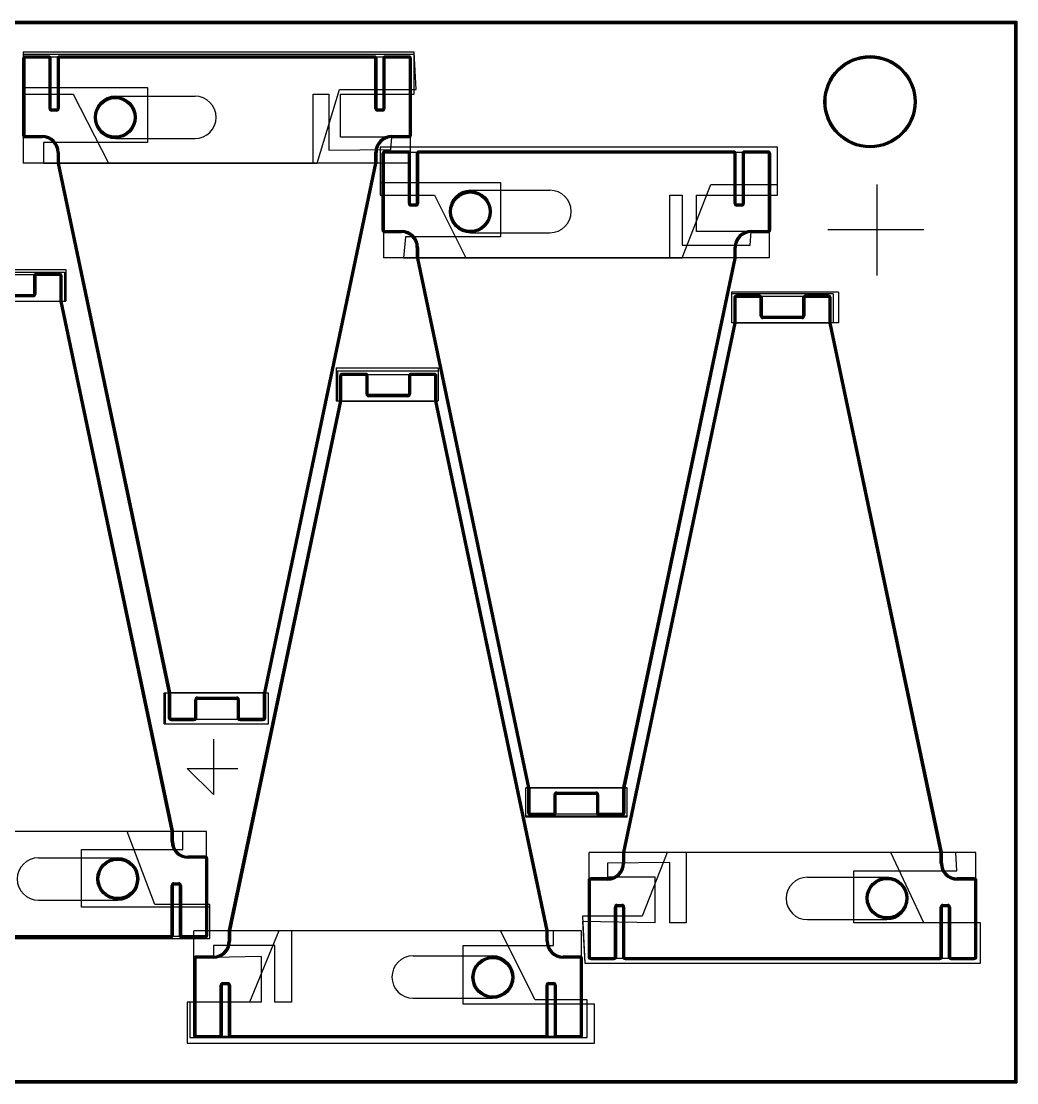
# Model space of a CAD drawing. Header units: millimetres. Extents: x 0 to 185, y 0 to 202.
# Drawn here: x 165.86 to 184.65, y 181.6 to 201.64 of the extents above; entities that cross this region are included whole.
import ezdxf

# ---------------------------------------------------------------- set-up
doc = ezdxf.new("R2010")
doc.units = ezdxf.units.MM
for name, color, linetype in [('CARBON', 5, 'Continuous'), ('COPPER_A', 6, 'Continuous'), ('COPPER_B', 211, 'Continuous'), ('HOLES', 30, 'Continuous'), ('MARKERS', 1, 'Continuous'), ('OUTLINE', 17, 'Continuous'), ('PZT', 3, 'Continuous'), ('PZT_A', 100, 'Continuous'), ('PZT_RASTER', 116, 'Continuous')]:
    doc.layers.add(name, color=color, linetype=linetype)

msp = doc.modelspace()

# ---------------------------------------------------------------- linework, layer by layer
at = {"layer": 'CARBON'}
for p, q in [((167.636, 200.23), (169.136, 200.23)), ((167.636, 199.43), (169.136, 199.43)), ((174.336, 198.453), (175.836, 198.453)), ((174.336, 197.653), (175.836, 197.653)), ((166.179, 185.852), (167.679, 185.852)), ((180.697, 185.484), (182.197, 185.484)), ((166.179, 185.052), (167.679, 185.052)), ((180.697, 184.684), (182.197, 184.684)), ((173.254, 184.001), (174.754, 184.001)), ((173.254, 183.201), (174.754, 183.201))]:
    msp.add_line(p, q, dxfattribs=at)
for centre, start, end in [((167.636, 199.83), 90, 270), ((169.136, 199.83), 270, 90), ((174.336, 198.053), 90, 270), ((175.836, 198.053), 270, 90), ((166.179, 185.452), 90, 270), ((167.679, 185.452), 270, 90), ((180.697, 185.084), 90, 270), ((182.197, 185.084), 270, 90), ((173.254, 183.601), 90, 270), ((174.754, 183.601), 270, 90)]:
    msp.add_arc(centre, 0.4, start, end, dxfattribs=at)
at = {"layer": 'COPPER_A'}
for p, q in [((173.275, 201.062), (165.889, 201.062)), ((165.889, 201.062), (165.889, 200.393)), ((173.311, 200.353), (173.275, 201.062)), ((165.889, 200.393), (168.241, 200.393)), ((168.241, 200.393), (168.241, 199.357)), ((171.439, 198.964), (171.864, 200.353)), ((171.864, 200.353), (173.311, 200.353)), ((168.241, 199.357), (166.275, 199.357)), ((166.275, 199.357), (166.275, 198.964)), ((180.135, 199.266), (172.629, 199.266)), ((172.629, 199.266), (172.629, 198.6)), ((180.135, 198.613), (180.135, 199.266)), ((166.275, 198.964), (171.439, 198.964)), ((172.629, 198.6), (174.902, 198.6)), ((174.902, 198.6), (174.902, 197.572)), ((180.135, 198.565), (180.135, 198.613)), ((178.334, 197.177), (178.875, 198.565)), ((178.875, 198.565), (180.135, 198.565)), ((173.107, 197.572), (173.075, 197.177)), ((174.902, 197.572), (173.107, 197.572)), ((173.075, 197.177), (178.334, 197.177)), ((164.75, 196.958), (166.695, 196.958)), ((166.695, 196.958), (166.695, 196.358)), ((181.283, 196.532), (179.262, 196.532)), ((179.262, 196.532), (179.262, 195.949)), ((181.283, 196.532), (181.283, 195.949)), ((164.75, 196.358), (166.695, 196.358)), ((181.283, 195.949), (179.262, 195.949)), ((171.803, 195.1), (173.727, 195.1)), ((171.803, 195.1), (171.803, 194.478)), ((173.727, 195.1), (173.727, 194.478)), ((171.803, 194.478), (173.727, 194.478)), ((168.578, 188.382), (168.578, 188.964)), ((168.578, 188.964), (170.523, 188.964)), ((170.523, 188.382), (170.523, 188.964)), ((168.578, 188.382), (170.523, 188.382)), ((175.382, 186.647), (175.382, 187.17)), ((175.382, 187.17), (177.295, 187.17)), ((177.295, 186.647), (177.295, 187.17)), ((175.382, 186.647), (177.295, 186.647)), ((168.907, 186.348), (163.476, 186.348)), ((168.907, 186.007), (168.907, 186.348)), ((166.992, 186.007), (168.907, 186.007)), ((166.992, 184.923), (166.992, 186.007)), ((178.048, 185.951), (177.58, 184.752)), ((183.5, 185.951), (178.048, 185.951)), ((183.517, 185.604), (183.5, 185.951)), ((181.571, 184.625), (181.571, 185.604)), ((181.571, 185.604), (183.517, 185.604)), ((169.418, 184.923), (166.992, 184.923)), ((169.418, 184.327), (169.418, 184.923)), ((177.58, 184.752), (176.454, 184.752)), ((176.454, 184.752), (176.498, 183.86)), ((183.962, 184.625), (181.571, 184.625)), ((183.962, 183.86), (183.962, 184.625)), ((170.718, 184.474), (170.164, 183.127)), ((175.904, 184.474), (170.718, 184.474)), ((175.904, 184.195), (175.904, 184.474)), ((162.021, 184.327), (169.418, 184.327)), ((174.201, 183.086), (174.201, 184.195)), ((174.201, 184.195), (175.904, 184.195)), ((176.498, 183.86), (183.962, 183.86)), ((170.164, 183.127), (168.991, 183.127)), ((168.991, 183.127), (168.991, 182.353)), ((176.679, 183.086), (174.201, 183.086)), ((176.679, 182.353), (176.679, 183.086)), ((168.991, 182.353), (176.679, 182.353))]:
    msp.add_line(p, q, dxfattribs=at)
at = {"layer": 'COPPER_B'}
for p, q in [((165.889, 201.014), (165.882, 200.266)), ((173.275, 201.014), (165.889, 201.014)), ((173.275, 200.266), (173.275, 201.014)), ((165.882, 200.266), (166.834, 200.266)), ((166.834, 200.266), (167.504, 198.964)), ((171.364, 198.964), (171.364, 200.266)), ((171.364, 200.266), (171.665, 200.266)), ((171.665, 200.266), (171.665, 199.209)), ((171.883, 199.457), (171.883, 200.266)), ((171.883, 200.266), (173.275, 200.266)), ((172.852, 199.457), (171.883, 199.457)), ((172.83, 199.224), (172.852, 199.457)), ((171.665, 199.209), (172.83, 199.224)), ((180.135, 199.266), (172.629, 199.266)), ((172.629, 199.266), (172.629, 198.362)), ((180.135, 198.362), (180.135, 199.266)), ((167.504, 198.964), (171.364, 198.964)), ((172.629, 198.362), (173.654, 198.362)), ((173.654, 198.362), (174.25, 197.177)), ((178.101, 197.177), (178.101, 198.362)), ((178.101, 198.362), (178.334, 198.362)), ((178.334, 198.362), (178.334, 197.415)), ((178.604, 197.674), (178.604, 198.362)), ((178.604, 198.362), (180.135, 198.362)), ((179.634, 197.674), (178.604, 197.674)), ((179.618, 197.415), (179.634, 197.674)), ((178.334, 197.415), (179.618, 197.415)), ((174.25, 197.177), (178.101, 197.177)), ((164.75, 196.91), (166.67, 196.91)), ((166.67, 196.91), (166.67, 196.358)), ((181.185, 196.501), (179.262, 196.501)), ((179.262, 196.501), (179.262, 195.949)), ((181.185, 196.501), (181.185, 195.949)), ((164.75, 196.358), (166.67, 196.358)), ((181.185, 195.949), (179.262, 195.949)), ((171.824, 195.042), (173.727, 195.042)), ((171.824, 195.042), (171.824, 194.478)), ((173.727, 195.042), (173.727, 194.478)), ((171.824, 194.478), (173.727, 194.478)), ((168.552, 188.382), (168.552, 188.964)), ((168.552, 188.964), (170.523, 188.964)), ((170.523, 188.382), (170.523, 188.964)), ((168.552, 188.382), (170.523, 188.382)), ((177.295, 187.17), (175.382, 187.17)), ((175.382, 186.616), (175.382, 187.17)), ((177.295, 186.616), (177.295, 187.17)), ((177.295, 186.616), (175.382, 186.616)), ((167.857, 186.348), (163.858, 186.348)), ((168.378, 184.972), (167.857, 186.348)), ((182.272, 185.951), (178.407, 185.951)), ((178.407, 185.951), (178.407, 184.625)), ((182.897, 184.625), (182.272, 185.951)), ((178.101, 185.763), (176.926, 185.752)), ((176.926, 185.752), (176.926, 185.493)), ((178.101, 184.625), (178.101, 185.763)), ((176.926, 185.493), (177.814, 185.493)), ((177.814, 185.493), (177.814, 184.625)), ((169.418, 184.972), (168.378, 184.972)), ((169.418, 184.327), (169.418, 184.972)), ((177.814, 184.625), (176.454, 184.65)), ((176.454, 184.65), (176.498, 183.86)), ((178.407, 184.625), (178.101, 184.625)), ((183.962, 184.625), (182.897, 184.625)), ((183.962, 183.86), (183.962, 184.625)), ((174.902, 184.474), (170.957, 184.474)), ((170.957, 184.474), (170.957, 183.127)), ((175.56, 183.168), (174.902, 184.474)), ((161.982, 184.327), (169.418, 184.327)), ((170.646, 184.195), (169.484, 184.195)), ((169.484, 184.195), (169.484, 183.967)), ((170.646, 183.127), (170.646, 184.195)), ((170.383, 183.987), (169.484, 183.967)), ((170.383, 183.987), (170.383, 183.127)), ((176.498, 183.86), (183.962, 183.86)), ((176.538, 183.168), (175.56, 183.168)), ((176.538, 182.457), (176.538, 183.168)), ((170.383, 183.127), (169.037, 183.127)), ((169.037, 183.127), (169.037, 182.457)), ((170.957, 183.127), (170.646, 183.127)), ((169.037, 182.457), (176.538, 182.457))]:
    msp.add_line(p, q, dxfattribs=at)
at = {"layer": 'HOLES'}
for radius in [0.87, 0.86, 0.85, 0.84, 0.83]:
    msp.add_circle((181.879, 200.125), radius, dxfattribs=at)
at = {"layer": 'MARKERS'}
for p, q in [((182.007, 198.565), (182.007, 196.846)), ((182.897, 197.706), (181.082, 197.706)), ((169.484, 188.089), (169.484, 187.047)), ((169.484, 187.047), (168.991, 187.54)), ((168.991, 187.54), (169.943, 187.54))]:
    msp.add_line(p, q, dxfattribs=at)
at = {"layer": 'OUTLINE'}
for p, q in [((154.609, 201.645), (184.649, 201.645)), ((154.619, 201.635), (184.639, 201.635)), ((154.629, 201.625), (184.629, 201.625)), ((154.639, 201.615), (184.619, 201.615)), ((154.649, 201.605), (184.609, 201.605)), ((184.609, 201.605), (184.609, 181.645)), ((184.619, 201.615), (184.619, 181.635)), ((184.629, 201.625), (184.629, 181.625)), ((184.639, 201.635), (184.639, 181.615)), ((184.649, 201.645), (184.649, 181.605)), ((154.609, 181.605), (184.649, 181.605)), ((154.619, 181.615), (184.639, 181.615)), ((154.629, 181.625), (184.629, 181.625)), ((154.639, 181.635), (184.619, 181.635)), ((154.649, 181.645), (184.609, 181.645))]:
    msp.add_line(p, q, dxfattribs=at)
at = {"layer": 'PZT'}
for p, q in [((165.882, 200.937), (165.882, 199.497)), ((165.892, 200.937), (165.892, 199.497)), ((165.912, 200.937), (165.912, 199.497)), ((165.922, 200.937), (165.922, 199.497)), ((166.372, 200.987), (165.932, 200.987)), ((166.372, 200.977), (165.932, 200.977)), ((166.372, 200.957), (165.932, 200.957)), ((166.372, 200.947), (165.932, 200.947)), ((166.382, 199.997), (166.382, 200.937)), ((166.392, 199.997), (166.392, 200.937)), ((166.412, 199.997), (166.412, 200.937)), ((166.422, 199.997), (166.422, 200.937)), ((166.532, 200.937), (166.532, 199.997)), ((166.542, 200.937), (166.542, 199.997)), ((166.562, 200.937), (166.562, 199.997)), ((166.572, 200.937), (166.572, 199.997)), ((172.522, 200.987), (166.582, 200.987)), ((172.522, 200.977), (166.582, 200.977)), ((172.522, 200.957), (166.582, 200.957)), ((172.522, 200.947), (166.582, 200.947)), ((172.532, 199.997), (172.532, 200.937)), ((172.542, 199.997), (172.542, 200.937)), ((172.562, 199.997), (172.562, 200.937)), ((172.572, 199.997), (172.572, 200.937)), ((172.682, 200.937), (172.682, 199.997)), ((172.692, 200.937), (172.692, 199.997)), ((172.712, 200.937), (172.712, 199.997)), ((172.722, 200.937), (172.722, 199.997)), ((173.172, 200.987), (172.732, 200.987)), ((173.172, 200.977), (172.732, 200.977)), ((173.172, 200.957), (172.732, 200.957)), ((173.172, 200.947), (172.732, 200.947)), ((173.182, 199.497), (173.182, 200.937)), ((173.192, 199.497), (173.192, 200.937)), ((173.212, 199.497), (173.212, 200.937)), ((173.222, 199.497), (173.222, 200.937)), ((166.522, 199.987), (166.432, 199.987)), ((166.522, 199.977), (166.432, 199.977)), ((166.522, 199.957), (166.432, 199.957)), ((166.522, 199.947), (166.432, 199.947)), ((172.672, 199.987), (172.582, 199.987)), ((172.672, 199.977), (172.582, 199.977)), ((172.672, 199.957), (172.582, 199.957)), ((172.672, 199.947), (172.582, 199.947)), ((165.932, 199.487), (166.252, 199.487)), ((165.932, 199.477), (166.252, 199.477)), ((165.932, 199.457), (166.252, 199.457)), ((165.932, 199.447), (166.252, 199.447)), ((172.852, 199.487), (173.172, 199.487)), ((172.852, 199.477), (173.172, 199.477)), ((172.852, 199.457), (173.172, 199.457)), ((172.852, 199.447), (173.172, 199.447)), ((166.532, 199.167), (166.532, 198.97)), ((166.542, 199.167), (166.542, 198.97)), ((166.562, 199.167), (166.562, 198.97)), ((166.572, 199.167), (166.572, 198.97)), ((172.532, 198.97), (172.532, 199.167)), ((172.542, 198.97), (172.542, 199.167)), ((172.562, 198.97), (172.562, 199.167)), ((172.572, 198.97), (172.572, 199.167)), ((172.664, 199.144), (172.664, 197.704)), ((172.674, 199.144), (172.674, 197.704)), ((172.694, 199.144), (172.694, 197.704)), ((172.704, 199.144), (172.704, 197.704)), ((173.154, 199.194), (172.714, 199.194)), ((173.154, 199.184), (172.714, 199.184)), ((173.154, 199.164), (172.714, 199.164)), ((173.154, 199.154), (172.714, 199.154)), ((173.164, 198.204), (173.164, 199.144)), ((173.174, 198.204), (173.174, 199.144)), ((173.194, 198.204), (173.194, 199.144)), ((173.204, 198.204), (173.204, 199.144)), ((173.314, 199.144), (173.314, 198.204)), ((173.324, 199.144), (173.324, 198.204)), ((173.344, 199.144), (173.344, 198.204)), ((173.354, 199.144), (173.354, 198.204)), ((179.304, 199.194), (173.364, 199.194)), ((179.304, 199.184), (173.364, 199.184)), ((179.304, 199.164), (173.364, 199.164)), ((179.304, 199.154), (173.364, 199.154)), ((179.314, 198.204), (179.314, 199.144)), ((179.324, 198.204), (179.324, 199.144)), ((179.344, 198.204), (179.344, 199.144)), ((179.354, 198.204), (179.354, 199.144)), ((179.464, 199.144), (179.464, 198.204)), ((179.474, 199.144), (179.474, 198.204)), ((179.494, 199.144), (179.494, 198.204)), ((179.504, 199.144), (179.504, 198.204)), ((179.954, 199.194), (179.514, 199.194)), ((179.954, 199.184), (179.514, 199.184)), ((179.954, 199.164), (179.514, 199.164)), ((179.954, 199.154), (179.514, 199.154)), ((179.964, 197.704), (179.964, 199.144)), ((179.974, 197.704), (179.974, 199.144)), ((179.994, 197.704), (179.994, 199.144)), ((180.004, 197.704), (180.004, 199.144)), ((166.533, 198.96), (168.632, 188.966)), ((166.543, 198.962), (168.642, 188.968)), ((166.562, 198.966), (168.661, 188.972)), ((166.572, 198.968), (168.671, 188.974)), ((170.433, 188.974), (172.532, 198.968)), ((170.443, 188.972), (172.542, 198.966)), ((170.462, 188.968), (172.561, 198.962)), ((170.472, 188.966), (172.571, 198.96)), ((173.304, 198.194), (173.214, 198.194)), ((173.304, 198.184), (173.214, 198.184)), ((173.304, 198.164), (173.214, 198.164)), ((173.304, 198.154), (173.214, 198.154)), ((179.454, 198.194), (179.364, 198.194)), ((179.454, 198.184), (179.364, 198.184)), ((179.454, 198.164), (179.364, 198.164)), ((179.454, 198.154), (179.364, 198.154)), ((172.714, 197.694), (173.034, 197.694)), ((172.714, 197.684), (173.034, 197.684)), ((172.714, 197.664), (173.034, 197.664)), ((172.714, 197.654), (173.034, 197.654)), ((179.634, 197.694), (179.954, 197.694)), ((179.634, 197.684), (179.954, 197.684)), ((179.634, 197.664), (179.954, 197.664)), ((179.634, 197.654), (179.954, 197.654)), ((173.314, 197.374), (173.314, 197.177)), ((173.324, 197.374), (173.324, 197.177)), ((173.344, 197.374), (173.344, 197.177)), ((173.354, 197.374), (173.354, 197.177)), ((179.314, 197.177), (179.314, 197.374)), ((179.324, 197.177), (179.324, 197.374)), ((179.344, 197.177), (179.344, 197.374)), ((179.354, 197.177), (179.354, 197.374)), ((173.315, 197.166), (175.414, 187.173)), ((173.325, 197.168), (175.424, 187.175)), ((173.345, 197.173), (175.443, 187.179)), ((173.354, 197.175), (175.453, 187.181)), ((177.215, 187.181), (179.314, 197.175)), ((177.225, 187.179), (179.324, 197.173)), ((177.245, 187.175), (179.343, 197.168)), ((177.254, 187.173), (179.353, 197.166)), ((166.088, 196.832), (166.088, 196.492)), ((166.098, 196.832), (166.098, 196.492)), ((166.118, 196.832), (166.118, 196.492)), ((166.128, 196.832), (166.128, 196.492)), ((166.578, 196.882), (166.138, 196.882)), ((166.578, 196.872), (166.138, 196.872)), ((166.578, 196.852), (166.138, 196.852)), ((166.578, 196.842), (166.138, 196.842)), ((166.588, 196.365), (166.588, 196.832)), ((166.598, 196.365), (166.598, 196.832)), ((166.618, 196.365), (166.618, 196.832)), ((166.628, 196.365), (166.628, 196.832)), ((166.078, 196.482), (165.338, 196.482)), ((166.078, 196.472), (165.338, 196.472)), ((166.078, 196.452), (165.338, 196.452)), ((166.078, 196.442), (165.338, 196.442)), ((179.306, 196.422), (179.306, 195.955)), ((179.316, 196.422), (179.316, 195.955)), ((179.336, 196.422), (179.336, 195.955)), ((179.346, 196.422), (179.346, 195.955)), ((179.796, 196.472), (179.356, 196.472)), ((179.796, 196.462), (179.356, 196.462)), ((179.796, 196.442), (179.356, 196.442)), ((179.796, 196.432), (179.356, 196.432)), ((179.806, 196.082), (179.806, 196.422)), ((179.816, 196.082), (179.816, 196.422)), ((179.836, 196.082), (179.836, 196.422)), ((179.846, 196.082), (179.846, 196.422)), ((180.606, 196.422), (180.606, 196.082)), ((180.616, 196.422), (180.616, 196.082)), ((180.636, 196.422), (180.636, 196.082)), ((180.646, 196.422), (180.646, 196.082)), ((181.096, 196.472), (180.656, 196.472)), ((181.096, 196.462), (180.656, 196.462)), ((181.096, 196.442), (180.656, 196.442)), ((181.096, 196.432), (180.656, 196.432)), ((181.106, 195.955), (181.106, 196.422)), ((181.116, 195.955), (181.116, 196.422)), ((181.136, 195.955), (181.136, 196.422)), ((181.146, 195.955), (181.146, 196.422)), ((168.688, 186.361), (166.589, 196.355)), ((168.697, 186.363), (166.599, 196.357)), ((168.717, 186.367), (166.618, 196.361)), ((168.727, 186.369), (166.628, 196.363)), ((180.596, 196.072), (179.856, 196.072)), ((180.596, 196.062), (179.856, 196.062)), ((180.596, 196.042), (179.856, 196.042)), ((180.596, 196.032), (179.856, 196.032)), ((179.306, 195.953), (177.207, 185.959)), ((179.315, 195.951), (177.217, 185.957)), ((179.335, 195.947), (177.236, 185.953)), ((179.345, 195.945), (177.246, 185.951)), ((183.206, 185.951), (181.107, 195.945)), ((183.215, 185.953), (181.117, 195.947)), ((183.235, 185.957), (181.136, 195.951)), ((183.245, 185.959), (181.146, 195.953)), ((172.354, 194.997), (171.914, 194.997)), ((173.654, 194.997), (173.214, 194.997)), ((171.864, 194.947), (171.864, 194.48)), ((171.874, 194.947), (171.874, 194.48)), ((171.894, 194.947), (171.894, 194.48)), ((171.904, 194.947), (171.904, 194.48)), ((172.354, 194.987), (171.914, 194.987)), ((172.354, 194.967), (171.914, 194.967)), ((172.354, 194.957), (171.914, 194.957)), ((172.364, 194.607), (172.364, 194.947)), ((172.374, 194.607), (172.374, 194.947)), ((172.394, 194.607), (172.394, 194.947)), ((172.404, 194.607), (172.404, 194.947)), ((173.164, 194.947), (173.164, 194.607)), ((173.174, 194.947), (173.174, 194.607)), ((173.194, 194.947), (173.194, 194.607)), ((173.204, 194.947), (173.204, 194.607)), ((173.654, 194.987), (173.214, 194.987)), ((173.654, 194.967), (173.214, 194.967)), ((173.654, 194.957), (173.214, 194.957)), ((173.664, 194.48), (173.664, 194.947)), ((173.674, 194.48), (173.674, 194.947)), ((173.694, 194.48), (173.694, 194.947)), ((173.704, 194.48), (173.704, 194.947)), ((173.154, 194.597), (172.414, 194.597)), ((171.863, 194.478), (169.765, 184.484)), ((171.873, 194.476), (169.774, 184.482)), ((171.893, 194.472), (169.794, 184.478)), ((171.903, 194.47), (169.804, 184.476)), ((173.154, 194.587), (172.414, 194.587)), ((173.154, 194.567), (172.414, 194.567)), ((173.154, 194.557), (172.414, 194.557)), ((175.763, 184.476), (173.665, 194.47)), ((175.773, 184.478), (173.674, 194.472)), ((175.793, 184.482), (173.694, 194.476)), ((175.803, 184.484), (173.704, 194.478)), ((168.632, 188.964), (168.632, 188.497)), ((168.642, 188.964), (168.642, 188.497)), ((168.662, 188.964), (168.662, 188.497)), ((168.672, 188.964), (168.672, 188.497)), ((169.132, 188.497), (169.132, 188.837)), ((169.142, 188.497), (169.142, 188.837)), ((169.162, 188.497), (169.162, 188.837)), ((169.172, 188.497), (169.172, 188.837)), ((169.182, 188.887), (169.922, 188.887)), ((169.182, 188.877), (169.922, 188.877)), ((169.182, 188.857), (169.922, 188.857)), ((169.182, 188.847), (169.922, 188.847)), ((169.932, 188.837), (169.932, 188.497)), ((169.942, 188.837), (169.942, 188.497)), ((169.962, 188.837), (169.962, 188.497)), ((169.972, 188.837), (169.972, 188.497)), ((170.432, 188.497), (170.432, 188.964)), ((170.442, 188.497), (170.442, 188.964)), ((170.462, 188.497), (170.462, 188.964)), ((170.472, 188.497), (170.472, 188.964)), ((168.682, 188.487), (169.122, 188.487)), ((168.682, 188.477), (169.122, 188.477)), ((168.682, 188.457), (169.122, 188.457)), ((168.682, 188.447), (169.122, 188.447)), ((169.982, 188.487), (170.422, 188.487)), ((169.982, 188.477), (170.422, 188.477)), ((169.982, 188.457), (170.422, 188.457)), ((169.982, 188.447), (170.422, 188.447)), ((175.414, 187.17), (175.414, 186.704)), ((175.424, 187.17), (175.424, 186.704)), ((175.444, 187.17), (175.444, 186.704)), ((175.454, 187.17), (175.454, 186.704)), ((175.914, 186.704), (175.914, 187.044)), ((175.924, 186.704), (175.924, 187.044)), ((175.944, 186.704), (175.944, 187.044)), ((175.954, 186.704), (175.954, 187.044)), ((175.964, 187.094), (176.704, 187.094)), ((175.964, 187.084), (176.704, 187.084)), ((175.964, 187.064), (176.704, 187.064)), ((175.964, 187.054), (176.704, 187.054)), ((176.714, 187.044), (176.714, 186.704)), ((176.724, 187.044), (176.724, 186.704)), ((176.744, 187.044), (176.744, 186.704)), ((176.754, 187.044), (176.754, 186.704)), ((177.214, 186.704), (177.214, 187.17)), ((177.224, 186.704), (177.224, 187.17)), ((177.244, 186.704), (177.244, 187.17)), ((177.254, 186.704), (177.254, 187.17)), ((175.464, 186.694), (175.904, 186.694)), ((175.464, 186.684), (175.904, 186.684)), ((175.464, 186.664), (175.904, 186.664)), ((175.464, 186.654), (175.904, 186.654)), ((176.764, 186.694), (177.204, 186.694)), ((176.764, 186.684), (177.204, 186.684)), ((176.764, 186.664), (177.204, 186.664)), ((176.764, 186.654), (177.204, 186.654)), ((168.688, 186.162), (168.688, 186.359)), ((168.698, 186.162), (168.698, 186.359)), ((168.718, 186.162), (168.718, 186.359)), ((168.728, 186.162), (168.728, 186.359)), ((169.328, 185.882), (169.008, 185.882)), ((169.328, 185.872), (169.008, 185.872)), ((169.328, 185.852), (169.008, 185.852)), ((169.328, 185.842), (169.008, 185.842)), ((169.338, 184.392), (169.338, 185.832)), ((169.348, 184.392), (169.348, 185.832)), ((169.368, 184.392), (169.368, 185.832)), ((169.378, 184.392), (169.378, 185.832)), ((177.206, 185.949), (177.206, 185.752)), ((177.216, 185.949), (177.216, 185.752)), ((177.236, 185.949), (177.236, 185.752)), ((177.246, 185.949), (177.246, 185.752)), ((183.206, 185.752), (183.206, 185.949)), ((183.216, 185.752), (183.216, 185.949)), ((183.236, 185.752), (183.236, 185.949)), ((183.246, 185.752), (183.246, 185.949)), ((168.738, 185.382), (168.828, 185.382)), ((168.738, 185.372), (168.828, 185.372)), ((176.556, 185.422), (176.556, 183.982)), ((176.566, 185.422), (176.566, 183.982)), ((176.586, 185.422), (176.586, 183.982)), ((176.596, 185.422), (176.596, 183.982)), ((176.926, 185.472), (176.606, 185.472)), ((176.926, 185.462), (176.606, 185.462)), ((176.926, 185.442), (176.606, 185.442)), ((176.926, 185.432), (176.606, 185.432)), ((183.846, 185.472), (183.526, 185.472)), ((183.846, 185.462), (183.526, 185.462)), ((183.846, 185.442), (183.526, 185.442)), ((183.846, 185.432), (183.526, 185.432)), ((183.856, 183.982), (183.856, 185.422)), ((183.866, 183.982), (183.866, 185.422)), ((183.886, 183.982), (183.886, 185.422)), ((183.896, 183.982), (183.896, 185.422)), ((168.688, 184.392), (168.688, 185.332)), ((168.698, 184.392), (168.698, 185.332)), ((168.718, 184.392), (168.718, 185.332)), ((168.728, 184.392), (168.728, 185.332)), ((168.738, 185.352), (168.828, 185.352)), ((168.738, 185.342), (168.828, 185.342)), ((168.838, 185.332), (168.838, 184.392)), ((168.848, 185.332), (168.848, 184.392)), ((168.868, 185.332), (168.868, 184.392)), ((168.878, 185.332), (168.878, 184.392)), ((177.106, 184.972), (177.196, 184.972)), ((183.256, 184.972), (183.346, 184.972)), ((177.056, 183.982), (177.056, 184.922)), ((177.066, 183.982), (177.066, 184.922)), ((177.086, 183.982), (177.086, 184.922)), ((177.096, 183.982), (177.096, 184.922)), ((177.106, 184.962), (177.196, 184.962)), ((177.106, 184.942), (177.196, 184.942)), ((177.106, 184.932), (177.196, 184.932)), ((177.206, 184.922), (177.206, 183.982)), ((177.216, 184.922), (177.216, 183.982)), ((177.236, 184.922), (177.236, 183.982)), ((177.246, 184.922), (177.246, 183.982)), ((183.206, 183.982), (183.206, 184.922)), ((183.216, 183.982), (183.216, 184.922)), ((183.236, 183.982), (183.236, 184.922)), ((183.246, 183.982), (183.246, 184.922)), ((183.256, 184.962), (183.346, 184.962)), ((183.256, 184.942), (183.346, 184.942)), ((183.256, 184.932), (183.346, 184.932)), ((183.356, 184.922), (183.356, 183.982)), ((183.366, 184.922), (183.366, 183.982)), ((183.386, 184.922), (183.386, 183.982)), ((183.396, 184.922), (183.396, 183.982)), ((162.738, 184.382), (168.678, 184.382)), ((162.738, 184.372), (168.678, 184.372)), ((168.888, 184.382), (169.328, 184.382)), ((168.888, 184.372), (169.328, 184.372)), ((169.764, 184.474), (169.764, 184.277)), ((169.774, 184.474), (169.774, 184.277)), ((169.794, 184.474), (169.794, 184.277)), ((169.804, 184.474), (169.804, 184.277)), ((175.764, 184.277), (175.764, 184.474)), ((175.774, 184.277), (175.774, 184.474)), ((175.794, 184.277), (175.794, 184.474)), ((175.804, 184.277), (175.804, 184.474)), ((162.738, 184.352), (168.678, 184.352)), ((162.738, 184.342), (168.678, 184.342)), ((168.888, 184.352), (169.328, 184.352)), ((168.888, 184.342), (169.328, 184.342)), ((169.484, 183.997), (169.164, 183.997)), ((169.484, 183.987), (169.164, 183.987)), ((176.404, 183.997), (176.084, 183.997)), ((176.404, 183.987), (176.084, 183.987)), ((176.606, 183.972), (177.046, 183.972)), ((177.256, 183.972), (183.196, 183.972)), ((183.406, 183.972), (183.846, 183.972)), ((169.114, 183.947), (169.114, 182.507)), ((169.124, 183.947), (169.124, 182.507)), ((169.144, 183.947), (169.144, 182.507)), ((169.154, 183.947), (169.154, 182.507)), ((169.484, 183.967), (169.164, 183.967)), ((169.484, 183.957), (169.164, 183.957)), ((176.404, 183.967), (176.084, 183.967)), ((176.404, 183.957), (176.084, 183.957)), ((176.414, 182.507), (176.414, 183.947)), ((176.424, 182.507), (176.424, 183.947)), ((176.444, 182.507), (176.444, 183.947)), ((176.454, 182.507), (176.454, 183.947)), ((176.606, 183.962), (177.046, 183.962)), ((176.606, 183.942), (177.046, 183.942)), ((176.606, 183.932), (177.046, 183.932)), ((177.256, 183.962), (183.196, 183.962)), ((177.256, 183.942), (183.196, 183.942)), ((177.256, 183.932), (183.196, 183.932)), ((183.406, 183.962), (183.846, 183.962)), ((183.406, 183.942), (183.846, 183.942)), ((183.406, 183.932), (183.846, 183.932)), ((169.614, 182.507), (169.614, 183.447)), ((169.624, 182.507), (169.624, 183.447)), ((169.644, 182.507), (169.644, 183.447)), ((169.654, 182.507), (169.654, 183.447)), ((169.664, 183.497), (169.754, 183.497)), ((169.664, 183.487), (169.754, 183.487)), ((169.664, 183.467), (169.754, 183.467)), ((169.664, 183.457), (169.754, 183.457)), ((169.764, 183.447), (169.764, 182.507)), ((169.774, 183.447), (169.774, 182.507)), ((169.794, 183.447), (169.794, 182.507)), ((169.804, 183.447), (169.804, 182.507)), ((175.764, 182.507), (175.764, 183.447)), ((175.774, 182.507), (175.774, 183.447)), ((175.794, 182.507), (175.794, 183.447)), ((175.804, 182.507), (175.804, 183.447)), ((175.814, 183.497), (175.904, 183.497)), ((175.814, 183.487), (175.904, 183.487)), ((175.814, 183.467), (175.904, 183.467)), ((175.814, 183.457), (175.904, 183.457)), ((175.914, 183.447), (175.914, 182.507)), ((175.924, 183.447), (175.924, 182.507)), ((175.944, 183.447), (175.944, 182.507)), ((175.954, 183.447), (175.954, 182.507)), ((169.164, 182.497), (169.604, 182.497)), ((169.164, 182.487), (169.604, 182.487)), ((169.164, 182.467), (169.604, 182.467)), ((169.164, 182.457), (169.604, 182.457)), ((169.814, 182.497), (175.754, 182.497)), ((169.814, 182.487), (175.754, 182.487)), ((169.814, 182.467), (175.754, 182.467)), ((169.814, 182.457), (175.754, 182.457)), ((175.964, 182.497), (176.404, 182.497)), ((175.964, 182.487), (176.404, 182.487)), ((175.964, 182.467), (176.404, 182.467)), ((175.964, 182.457), (176.404, 182.457))]:
    msp.add_line(p, q, dxfattribs=at)
at = {"layer": 'PZT', "linetype": 'Continuous', "lineweight": 25}
for p, q in [((165.902, 199.497), (165.902, 200.937)), ((165.932, 200.967), (166.372, 200.967)), ((166.402, 200.937), (166.402, 199.997)), ((166.552, 199.997), (166.552, 200.937)), ((166.582, 200.967), (172.522, 200.967)), ((172.552, 200.937), (172.552, 199.997)), ((172.702, 199.997), (172.702, 200.937)), ((172.732, 200.967), (173.172, 200.967)), ((173.202, 200.937), (173.202, 199.497)), ((166.432, 199.967), (166.522, 199.967)), ((172.582, 199.967), (172.672, 199.967)), ((166.252, 199.467), (165.932, 199.467)), ((173.172, 199.467), (172.852, 199.467)), ((166.552, 198.97), (166.552, 199.167)), ((172.552, 199.167), (172.552, 198.97)), ((172.684, 197.704), (172.684, 199.144)), ((172.714, 199.174), (173.154, 199.174)), ((173.184, 199.144), (173.184, 198.204)), ((173.334, 198.204), (173.334, 199.144)), ((173.364, 199.174), (179.304, 199.174)), ((179.334, 199.144), (179.334, 198.204)), ((179.484, 198.204), (179.484, 199.144)), ((179.514, 199.174), (179.954, 199.174)), ((179.984, 199.144), (179.984, 197.704)), ((168.651, 188.97), (166.553, 198.964)), ((172.551, 198.964), (170.453, 188.97)), ((173.214, 198.174), (173.304, 198.174)), ((179.364, 198.174), (179.454, 198.174)), ((173.034, 197.674), (172.714, 197.674)), ((179.954, 197.674), (179.634, 197.674)), ((173.334, 197.177), (173.334, 197.374)), ((179.334, 197.374), (179.334, 197.177)), ((175.434, 187.177), (173.335, 197.171)), ((179.334, 197.171), (177.235, 187.177)), ((166.108, 196.832), (166.108, 196.492)), ((166.578, 196.862), (166.138, 196.862)), ((166.608, 196.365), (166.608, 196.832)), ((166.078, 196.462), (165.338, 196.462)), ((179.326, 196.422), (179.326, 195.955)), ((179.796, 196.452), (179.356, 196.452)), ((179.826, 196.082), (179.826, 196.422)), ((180.626, 196.422), (180.626, 196.082)), ((181.096, 196.452), (180.656, 196.452)), ((181.126, 195.955), (181.126, 196.422)), ((168.707, 186.365), (166.608, 196.359)), ((180.596, 196.052), (179.856, 196.052)), ((179.325, 195.949), (177.226, 185.955)), ((183.225, 185.955), (181.126, 195.949)), ((171.884, 194.947), (171.884, 194.48)), ((172.354, 194.977), (171.914, 194.977)), ((172.384, 194.607), (172.384, 194.947)), ((173.184, 194.947), (173.184, 194.607)), ((173.654, 194.977), (173.214, 194.977)), ((173.684, 194.48), (173.684, 194.947)), ((171.883, 194.474), (169.784, 184.48)), ((173.154, 194.577), (172.414, 194.577)), ((175.783, 184.48), (173.684, 194.474)), ((168.652, 188.497), (168.652, 188.964)), ((169.152, 188.837), (169.152, 188.497)), ((169.922, 188.867), (169.182, 188.867)), ((169.952, 188.497), (169.952, 188.837)), ((170.452, 188.964), (170.452, 188.497)), ((169.122, 188.467), (168.682, 188.467)), ((170.422, 188.467), (169.982, 188.467)), ((175.434, 186.704), (175.434, 187.17)), ((175.934, 187.044), (175.934, 186.704)), ((176.704, 187.074), (175.964, 187.074)), ((176.734, 186.704), (176.734, 187.044)), ((177.234, 187.17), (177.234, 186.704)), ((175.904, 186.674), (175.464, 186.674)), ((177.204, 186.674), (176.764, 186.674)), ((168.708, 186.162), (168.708, 186.359)), ((169.328, 185.862), (169.008, 185.862)), ((169.358, 184.392), (169.358, 185.832)), ((177.226, 185.949), (177.226, 185.752)), ((183.226, 185.752), (183.226, 185.949)), ((176.576, 185.422), (176.576, 183.982)), ((176.926, 185.452), (176.606, 185.452)), ((183.846, 185.452), (183.526, 185.452)), ((183.876, 183.982), (183.876, 185.422)), ((168.708, 184.392), (168.708, 185.332)), ((168.738, 185.362), (168.828, 185.362)), ((168.858, 185.332), (168.858, 184.392)), ((177.076, 183.982), (177.076, 184.922)), ((177.106, 184.952), (177.196, 184.952)), ((177.226, 184.922), (177.226, 183.982)), ((183.226, 183.982), (183.226, 184.922)), ((183.256, 184.952), (183.346, 184.952)), ((183.376, 184.922), (183.376, 183.982)), ((169.784, 184.474), (169.784, 184.277)), ((175.784, 184.277), (175.784, 184.474)), ((162.738, 184.362), (168.678, 184.362)), ((168.888, 184.362), (169.328, 184.362)), ((169.484, 183.977), (169.164, 183.977)), ((176.404, 183.977), (176.084, 183.977)), ((169.134, 183.947), (169.134, 182.507)), ((176.434, 182.507), (176.434, 183.947)), ((176.606, 183.952), (177.046, 183.952)), ((177.256, 183.952), (183.196, 183.952)), ((183.406, 183.952), (183.846, 183.952)), ((169.634, 182.507), (169.634, 183.447)), ((169.664, 183.477), (169.754, 183.477)), ((169.784, 183.447), (169.784, 182.507)), ((175.784, 182.507), (175.784, 183.447)), ((175.814, 183.477), (175.904, 183.477)), ((175.934, 183.447), (175.934, 182.507)), ((169.164, 182.477), (169.604, 182.477)), ((169.814, 182.477), (175.754, 182.477)), ((175.964, 182.477), (176.404, 182.477))]:
    msp.add_line(p, q, dxfattribs=at)
at = {"layer": 'PZT'}
for centre, radius, start, end in [((165.932, 200.937), 0.05, 90, 180), ((165.932, 200.937), 0.04, 90, 180), ((165.932, 200.937), 0.02, 90, 180), ((165.932, 200.937), 0.01, 90, 180), ((166.372, 200.937), 0.05, 0, 90), ((166.372, 200.937), 0.04, 0, 90), ((166.372, 200.937), 0.02, 0, 90), ((166.372, 200.937), 0.01, 0, 90), ((166.582, 200.937), 0.05, 90, 180), ((166.582, 200.937), 0.04, 90, 180), ((166.582, 200.937), 0.02, 90, 180), ((166.582, 200.937), 0.01, 90, 180), ((172.522, 200.937), 0.05, 0, 90), ((172.522, 200.937), 0.04, 0, 90), ((172.522, 200.937), 0.02, 0, 90), ((172.522, 200.937), 0.01, 0, 90), ((172.732, 200.937), 0.05, 90, 180), ((172.732, 200.937), 0.04, 90, 180), ((172.732, 200.937), 0.02, 90, 180), ((172.732, 200.937), 0.01, 90, 180), ((173.172, 200.937), 0.05, 0, 90), ((173.172, 200.937), 0.04, 0, 90), ((173.172, 200.937), 0.02, 0, 90), ((173.172, 200.937), 0.01, 0, 90), ((166.432, 199.997), 0.05, 180, 270), ((166.432, 199.997), 0.04, 180, 270), ((166.432, 199.997), 0.02, 180, 270), ((166.432, 199.997), 0.01, 180, 270), ((166.522, 199.997), 0.02, 270, 0), ((166.522, 199.997), 0.04, 270, 0), ((166.522, 199.997), 0.01, 270, 0), ((166.522, 199.997), 0.05, 270, 0), ((172.582, 199.997), 0.05, 180, 270), ((172.582, 199.997), 0.04, 180, 270), ((172.582, 199.997), 0.02, 180, 270), ((172.582, 199.997), 0.01, 180, 270), ((172.672, 199.997), 0.02, 270, 0), ((172.672, 199.997), 0.04, 270, 0), ((172.672, 199.997), 0.01, 270, 0), ((172.672, 199.997), 0.05, 270, 0), ((165.932, 199.497), 0.05, 180, 270), ((165.932, 199.497), 0.04, 180, 270), ((165.932, 199.497), 0.02, 180, 270), ((165.932, 199.497), 0.01, 180, 270), ((166.252, 199.167), 0.32, 0, 90), ((166.252, 199.167), 0.31, 0, 90), ((166.252, 199.167), 0.29, 0, 90), ((166.252, 199.167), 0.28, 0, 90), ((172.852, 199.167), 0.32, 90, 180), ((172.852, 199.167), 0.31, 90, 180), ((172.852, 199.167), 0.29, 90, 180), ((172.852, 199.167), 0.28, 90, 180), ((173.172, 199.497), 0.04, 270, 0), ((173.172, 199.497), 0.02, 270, 0), ((173.172, 199.497), 0.05, 270, 0), ((173.172, 199.497), 0.01, 270, 0), ((172.714, 199.144), 0.05, 90, 180), ((172.714, 199.144), 0.04, 90, 180), ((172.714, 199.144), 0.02, 90, 180), ((172.714, 199.144), 0.01, 90, 180), ((173.154, 199.144), 0.05, 0, 90), ((173.154, 199.144), 0.04, 0, 90), ((173.154, 199.144), 0.02, 0, 90), ((173.154, 199.144), 0.01, 0, 90), ((173.364, 199.144), 0.05, 90, 180), ((173.364, 199.144), 0.04, 90, 180), ((173.364, 199.144), 0.02, 90, 180), ((173.364, 199.144), 0.01, 90, 180), ((179.304, 199.144), 0.05, 0, 90), ((179.304, 199.144), 0.04, 0, 90), ((179.304, 199.144), 0.02, 0, 90), ((179.304, 199.144), 0.01, 0, 90), ((179.514, 199.144), 0.05, 90, 180), ((179.514, 199.144), 0.04, 90, 180), ((179.514, 199.144), 0.02, 90, 180), ((179.514, 199.144), 0.01, 90, 180), ((179.954, 199.144), 0.05, 0, 90), ((179.954, 199.144), 0.04, 0, 90), ((179.954, 199.144), 0.02, 0, 90), ((179.954, 199.144), 0.01, 0, 90), ((166.582, 198.97), 0.05, 180, 191.8598), ((166.582, 198.97), 0.04, 180, 191.8598), ((166.582, 198.97), 0.02, 180, 191.8598), ((166.582, 198.97), 0.01, 180, 191.8598), ((172.522, 198.97), 0.01, 348.1402, 0), ((172.522, 198.97), 0.02, 348.1402, 0), ((172.522, 198.97), 0.04, 348.1402, 0), ((172.522, 198.97), 0.05, 348.1402, 0), ((173.214, 198.204), 0.05, 180, 270), ((173.214, 198.204), 0.04, 180, 270), ((173.214, 198.204), 0.02, 180, 270), ((173.214, 198.204), 0.01, 180, 270), ((173.304, 198.204), 0.02, 270, 0), ((173.304, 198.204), 0.04, 270, 0), ((173.304, 198.204), 0.01, 270, 0), ((173.304, 198.204), 0.05, 270, 0), ((179.364, 198.204), 0.05, 180, 270), ((179.364, 198.204), 0.04, 180, 270), ((179.364, 198.204), 0.02, 180, 270), ((179.364, 198.204), 0.01, 180, 270), ((179.454, 198.204), 0.02, 270, 0), ((179.454, 198.204), 0.04, 270, 0), ((179.454, 198.204), 0.01, 270, 0), ((179.454, 198.204), 0.05, 270, 0), ((172.714, 197.704), 0.05, 180, 270), ((172.714, 197.704), 0.04, 180, 270), ((172.714, 197.704), 0.02, 180, 270), ((172.714, 197.704), 0.01, 180, 270), ((173.034, 197.374), 0.32, 0, 90), ((173.034, 197.374), 0.31, 0, 90), ((173.034, 197.374), 0.29, 0, 90), ((173.034, 197.374), 0.28, 0, 90), ((179.634, 197.374), 0.32, 90, 180), ((179.634, 197.374), 0.31, 90, 180), ((179.634, 197.374), 0.29, 90, 180), ((179.634, 197.374), 0.28, 90, 180), ((179.954, 197.704), 0.04, 270, 0), ((179.954, 197.704), 0.02, 270, 0), ((179.954, 197.704), 0.05, 270, 0), ((179.954, 197.704), 0.01, 270, 0), ((173.364, 197.177), 0.05, 180, 191.8598), ((173.364, 197.177), 0.04, 180, 191.8598), ((173.364, 197.177), 0.02, 180, 191.8598), ((173.364, 197.177), 0.01, 180, 191.8598), ((179.304, 197.177), 0.01, 348.1402, 0), ((179.304, 197.177), 0.02, 348.1402, 0), ((179.304, 197.177), 0.04, 348.1402, 0), ((179.304, 197.177), 0.05, 348.1402, 0), ((166.138, 196.832), 0.05, 90, 180), ((166.138, 196.832), 0.04, 90, 180), ((166.138, 196.832), 0.02, 90, 180), ((166.138, 196.832), 0.01, 90, 180), ((166.578, 196.832), 0.05, 0, 90), ((166.578, 196.832), 0.04, 0, 90), ((166.578, 196.832), 0.02, 0, 90), ((166.578, 196.832), 0.01, 0, 90), ((166.078, 196.492), 0.02, 270, 0), ((166.078, 196.492), 0.04, 270, 0), ((166.078, 196.492), 0.01, 270, 0), ((166.078, 196.492), 0.05, 270, 0), ((179.356, 196.422), 0.05, 90, 180), ((179.356, 196.422), 0.04, 90, 180), ((179.356, 196.422), 0.02, 90, 180), ((179.356, 196.422), 0.01, 90, 180), ((179.796, 196.422), 0.05, 0, 90), ((179.796, 196.422), 0.04, 0, 90), ((179.796, 196.422), 0.02, 0, 90), ((179.796, 196.422), 0.01, 0, 90), ((180.656, 196.422), 0.05, 90, 180), ((180.656, 196.422), 0.04, 90, 180), ((180.656, 196.422), 0.02, 90, 180), ((180.656, 196.422), 0.01, 90, 180), ((181.096, 196.422), 0.05, 0, 90), ((181.096, 196.422), 0.04, 0, 90), ((181.096, 196.422), 0.02, 0, 90), ((181.096, 196.422), 0.01, 0, 90), ((166.638, 196.365), 0.05, 180, 191.8598), ((166.638, 196.365), 0.04, 180, 191.8598), ((166.638, 196.365), 0.02, 180, 191.8598), ((166.638, 196.365), 0.01, 180, 191.8598), ((179.856, 196.082), 0.05, 180, 270), ((179.856, 196.082), 0.04, 180, 270), ((179.856, 196.082), 0.02, 180, 270), ((179.856, 196.082), 0.01, 180, 270), ((180.596, 196.082), 0.02, 270, 0), ((180.596, 196.082), 0.04, 270, 0), ((180.596, 196.082), 0.01, 270, 0), ((180.596, 196.082), 0.05, 270, 0), ((179.296, 195.955), 0.01, 348.1402, 0), ((179.296, 195.955), 0.02, 348.1402, 0), ((179.296, 195.955), 0.04, 348.1402, 0), ((179.296, 195.955), 0.05, 348.1402, 0), ((181.156, 195.955), 0.05, 180, 191.8598), ((181.156, 195.955), 0.04, 180, 191.8598), ((181.156, 195.955), 0.02, 180, 191.8598), ((181.156, 195.955), 0.01, 180, 191.8598), ((171.914, 194.947), 0.05, 90, 180), ((172.354, 194.947), 0.05, 0, 90), ((173.214, 194.947), 0.05, 90, 180), ((173.654, 194.947), 0.05, 0, 90), ((171.914, 194.947), 0.04, 90, 180), ((171.914, 194.947), 0.02, 90, 180), ((171.914, 194.947), 0.01, 90, 180), ((172.354, 194.947), 0.04, 0, 90), ((172.354, 194.947), 0.02, 0, 90), ((172.354, 194.947), 0.01, 0, 90), ((173.214, 194.947), 0.04, 90, 180), ((173.214, 194.947), 0.02, 90, 180), ((173.214, 194.947), 0.01, 90, 180), ((173.654, 194.947), 0.04, 0, 90), ((173.654, 194.947), 0.02, 0, 90), ((173.654, 194.947), 0.01, 0, 90), ((172.414, 194.607), 0.05, 180, 270), ((172.414, 194.607), 0.04, 180, 270), ((172.414, 194.607), 0.02, 180, 270), ((172.414, 194.607), 0.01, 180, 270), ((173.154, 194.607), 0.02, 270, 0), ((173.154, 194.607), 0.04, 270, 0), ((173.154, 194.607), 0.01, 270, 0), ((173.154, 194.607), 0.05, 270, 0), ((171.854, 194.48), 0.01, 348.1402, 0), ((171.854, 194.48), 0.02, 348.1402, 0), ((171.854, 194.48), 0.04, 348.1402, 0), ((171.854, 194.48), 0.05, 348.1402, 0), ((173.714, 194.48), 0.05, 180, 191.8598), ((173.714, 194.48), 0.04, 180, 191.8598), ((173.714, 194.48), 0.02, 180, 191.8598), ((173.714, 194.48), 0.01, 180, 191.8598), ((168.622, 188.964), 0.01, 0, 11.8598), ((168.622, 188.964), 0.02, 0, 11.8598), ((168.622, 188.964), 0.04, 0, 11.8598), ((168.622, 188.964), 0.05, 0, 11.8598), ((169.182, 188.837), 0.05, 90, 180), ((169.182, 188.837), 0.04, 90, 180), ((169.182, 188.837), 0.02, 90, 180), ((169.182, 188.837), 0.01, 90, 180), ((169.922, 188.837), 0.05, 0, 90), ((169.922, 188.837), 0.04, 0, 90), ((169.922, 188.837), 0.02, 0, 90), ((169.922, 188.837), 0.01, 0, 90), ((170.482, 188.964), 0.05, 168.1402, 180), ((170.482, 188.964), 0.04, 168.1402, 180), ((170.482, 188.964), 0.02, 168.1402, 180), ((170.482, 188.964), 0.01, 168.1402, 180), ((168.682, 188.497), 0.05, 180, 270), ((168.682, 188.497), 0.04, 180, 270), ((168.682, 188.497), 0.02, 180, 270), ((168.682, 188.497), 0.01, 180, 270), ((169.122, 188.497), 0.04, 270, 0), ((169.122, 188.497), 0.02, 270, 0), ((169.122, 188.497), 0.05, 270, 0), ((169.122, 188.497), 0.01, 270, 0), ((169.982, 188.497), 0.05, 180, 270), ((169.982, 188.497), 0.04, 180, 270), ((169.982, 188.497), 0.02, 180, 270), ((169.982, 188.497), 0.01, 180, 270), ((170.422, 188.497), 0.04, 270, 0), ((170.422, 188.497), 0.02, 270, 0), ((170.422, 188.497), 0.05, 270, 0), ((170.422, 188.497), 0.01, 270, 0), ((175.404, 187.17), 0.02, 0, 11.8598), ((175.404, 187.17), 0.04, 0, 11.8598), ((175.404, 187.17), 0.05, 0, 11.8598), ((177.264, 187.17), 0.05, 168.1402, 180), ((177.264, 187.17), 0.04, 168.1402, 180), ((177.264, 187.17), 0.02, 168.1402, 180), ((175.404, 187.17), 0.01, 0, 11.8598), ((175.964, 187.044), 0.05, 90, 180), ((175.964, 187.044), 0.04, 90, 180), ((175.964, 187.044), 0.02, 90, 180), ((175.964, 187.044), 0.01, 90, 180), ((176.704, 187.044), 0.05, 0, 90), ((176.704, 187.044), 0.04, 0, 90), ((176.704, 187.044), 0.02, 0, 90), ((176.704, 187.044), 0.01, 0, 90), ((177.264, 187.17), 0.01, 168.1402, 180), ((175.464, 186.704), 0.05, 180, 270), ((175.464, 186.704), 0.04, 180, 270), ((175.464, 186.704), 0.02, 180, 270), ((175.464, 186.704), 0.01, 180, 270), ((175.904, 186.704), 0.04, 270, 0), ((175.904, 186.704), 0.02, 270, 0), ((175.904, 186.704), 0.05, 270, 0), ((175.904, 186.704), 0.01, 270, 0), ((176.764, 186.704), 0.05, 180, 270), ((176.764, 186.704), 0.04, 180, 270), ((176.764, 186.704), 0.02, 180, 270), ((176.764, 186.704), 0.01, 180, 270), ((177.204, 186.704), 0.04, 270, 0), ((177.204, 186.704), 0.02, 270, 0), ((177.204, 186.704), 0.05, 270, 0), ((177.204, 186.704), 0.01, 270, 0), ((168.678, 186.359), 0.01, 0, 11.8598), ((168.678, 186.359), 0.02, 0, 11.8598), ((168.678, 186.359), 0.04, 0, 11.8598), ((168.678, 186.359), 0.05, 0, 11.8598), ((169.008, 186.162), 0.32, 180, 270), ((169.008, 186.162), 0.31, 180, 270), ((169.008, 186.162), 0.29, 180, 270), ((169.008, 186.162), 0.28, 180, 270), ((169.328, 185.832), 0.05, 0, 90), ((169.328, 185.832), 0.04, 0, 90), ((169.328, 185.832), 0.02, 0, 90), ((169.328, 185.832), 0.01, 0, 90), ((177.256, 185.949), 0.05, 168.1402, 180), ((177.256, 185.949), 0.04, 168.1402, 180), ((177.256, 185.949), 0.02, 168.1402, 180), ((177.256, 185.949), 0.01, 168.1402, 180), ((183.196, 185.949), 0.01, 0, 11.8598), ((183.196, 185.949), 0.02, 0, 11.8598), ((183.196, 185.949), 0.04, 0, 11.8598), ((183.196, 185.949), 0.05, 0, 11.8598), ((176.926, 185.752), 0.29, 270, 0), ((176.926, 185.752), 0.31, 270, 0), ((176.926, 185.752), 0.28, 270, 0), ((176.926, 185.752), 0.32, 270, 0), ((183.526, 185.752), 0.32, 180, 270), ((183.526, 185.752), 0.31, 180, 270), ((183.526, 185.752), 0.29, 180, 270), ((183.526, 185.752), 0.28, 180, 270), ((168.738, 185.332), 0.05, 90, 180), ((168.738, 185.332), 0.04, 90, 180), ((168.828, 185.332), 0.05, 0, 90), ((168.828, 185.332), 0.04, 0, 90), ((176.606, 185.422), 0.05, 90, 180), ((176.606, 185.422), 0.04, 90, 180), ((176.606, 185.422), 0.02, 90, 180), ((176.606, 185.422), 0.01, 90, 180), ((183.846, 185.422), 0.05, 0, 90), ((183.846, 185.422), 0.04, 0, 90), ((183.846, 185.422), 0.02, 0, 90), ((183.846, 185.422), 0.01, 0, 90), ((168.738, 185.332), 0.02, 90, 180), ((168.738, 185.332), 0.01, 90, 180), ((168.828, 185.332), 0.02, 0, 90), ((168.828, 185.332), 0.01, 0, 90), ((177.106, 184.922), 0.05, 90, 180), ((177.196, 184.922), 0.05, 0, 90), ((183.256, 184.922), 0.05, 90, 180), ((183.346, 184.922), 0.05, 0, 90), ((177.106, 184.922), 0.04, 90, 180), ((177.106, 184.922), 0.02, 90, 180), ((177.106, 184.922), 0.01, 90, 180), ((177.196, 184.922), 0.04, 0, 90), ((177.196, 184.922), 0.02, 0, 90), ((177.196, 184.922), 0.01, 0, 90), ((183.256, 184.922), 0.04, 90, 180), ((183.256, 184.922), 0.02, 90, 180), ((183.256, 184.922), 0.01, 90, 180), ((183.346, 184.922), 0.04, 0, 90), ((183.346, 184.922), 0.02, 0, 90), ((183.346, 184.922), 0.01, 0, 90), ((168.678, 184.392), 0.04, 270, 0), ((168.678, 184.392), 0.02, 270, 0), ((168.678, 184.392), 0.05, 270, 0), ((168.678, 184.392), 0.01, 270, 0), ((168.888, 184.392), 0.05, 180, 270), ((168.888, 184.392), 0.04, 180, 270), ((168.888, 184.392), 0.02, 180, 270), ((168.888, 184.392), 0.01, 180, 270), ((169.328, 184.392), 0.04, 270, 0), ((169.328, 184.392), 0.02, 270, 0), ((169.328, 184.392), 0.05, 270, 0), ((169.328, 184.392), 0.01, 270, 0), ((169.814, 184.474), 0.05, 168.1402, 180), ((169.814, 184.474), 0.04, 168.1402, 180), ((169.814, 184.474), 0.02, 168.1402, 180), ((169.814, 184.474), 0.01, 168.1402, 180), ((175.754, 184.474), 0.01, 0, 11.8598), ((175.754, 184.474), 0.02, 0, 11.8598), ((175.754, 184.474), 0.04, 0, 11.8598), ((175.754, 184.474), 0.05, 0, 11.8598), ((169.484, 184.277), 0.29, 270, 0), ((169.484, 184.277), 0.31, 270, 0), ((169.484, 184.277), 0.28, 270, 0), ((169.484, 184.277), 0.32, 270, 0), ((176.084, 184.277), 0.32, 180, 270), ((176.084, 184.277), 0.31, 180, 270), ((176.084, 184.277), 0.29, 180, 270), ((176.084, 184.277), 0.28, 180, 270), ((169.164, 183.947), 0.05, 90, 180), ((169.164, 183.947), 0.04, 90, 180), ((176.404, 183.947), 0.05, 0, 90), ((176.404, 183.947), 0.04, 0, 90), ((176.606, 183.982), 0.05, 180, 270), ((176.606, 183.982), 0.04, 180, 270), ((176.606, 183.982), 0.02, 180, 270), ((176.606, 183.982), 0.01, 180, 270), ((177.046, 183.982), 0.04, 270, 0), ((177.046, 183.982), 0.02, 270, 0), ((177.046, 183.982), 0.05, 270, 0), ((177.046, 183.982), 0.01, 270, 0), ((177.256, 183.982), 0.05, 180, 270), ((177.256, 183.982), 0.04, 180, 270), ((177.256, 183.982), 0.02, 180, 270), ((177.256, 183.982), 0.01, 180, 270), ((183.196, 183.982), 0.04, 270, 0), ((183.196, 183.982), 0.02, 270, 0), ((183.196, 183.982), 0.05, 270, 0), ((183.196, 183.982), 0.01, 270, 0), ((183.406, 183.982), 0.05, 180, 270), ((183.406, 183.982), 0.04, 180, 270), ((183.406, 183.982), 0.02, 180, 270), ((183.406, 183.982), 0.01, 180, 270), ((183.846, 183.982), 0.04, 270, 0), ((183.846, 183.982), 0.02, 270, 0), ((183.846, 183.982), 0.05, 270, 0), ((183.846, 183.982), 0.01, 270, 0), ((169.164, 183.947), 0.02, 90, 180), ((169.164, 183.947), 0.01, 90, 180), ((176.404, 183.947), 0.02, 0, 90), ((176.404, 183.947), 0.01, 0, 90), ((169.664, 183.447), 0.05, 90, 180), ((169.664, 183.447), 0.04, 90, 180), ((169.664, 183.447), 0.02, 90, 180), ((169.664, 183.447), 0.01, 90, 180), ((169.754, 183.447), 0.05, 0, 90), ((169.754, 183.447), 0.04, 0, 90), ((169.754, 183.447), 0.02, 0, 90), ((169.754, 183.447), 0.01, 0, 90), ((175.814, 183.447), 0.05, 90, 180), ((175.814, 183.447), 0.04, 90, 180), ((175.814, 183.447), 0.02, 90, 180), ((175.814, 183.447), 0.01, 90, 180), ((175.904, 183.447), 0.05, 0, 90), ((175.904, 183.447), 0.04, 0, 90), ((175.904, 183.447), 0.02, 0, 90), ((175.904, 183.447), 0.01, 0, 90), ((169.164, 182.507), 0.05, 180, 270), ((169.164, 182.507), 0.04, 180, 270), ((169.164, 182.507), 0.02, 180, 270), ((169.164, 182.507), 0.01, 180, 270), ((169.604, 182.507), 0.04, 270, 0), ((169.604, 182.507), 0.02, 270, 0), ((169.604, 182.507), 0.05, 270, 0), ((169.604, 182.507), 0.01, 270, 0), ((169.814, 182.507), 0.05, 180, 270), ((169.814, 182.507), 0.04, 180, 270), ((169.814, 182.507), 0.02, 180, 270), ((169.814, 182.507), 0.01, 180, 270), ((175.754, 182.507), 0.04, 270, 0), ((175.754, 182.507), 0.02, 270, 0), ((175.754, 182.507), 0.05, 270, 0), ((175.754, 182.507), 0.01, 270, 0), ((175.964, 182.507), 0.05, 180, 270), ((175.964, 182.507), 0.04, 180, 270), ((175.964, 182.507), 0.02, 180, 270), ((175.964, 182.507), 0.01, 180, 270), ((176.404, 182.507), 0.04, 270, 0), ((176.404, 182.507), 0.02, 270, 0), ((176.404, 182.507), 0.05, 270, 0), ((176.404, 182.507), 0.01, 270, 0)]:
    msp.add_arc(centre, radius, start, end, dxfattribs=at)
at = {"layer": 'PZT', "linetype": 'Continuous', "lineweight": 25}
for centre, radius, start, end in [((165.932, 200.937), 0.03, 90, 180), ((166.372, 200.937), 0.03, 0, 90), ((166.582, 200.937), 0.03, 90, 180), ((172.522, 200.937), 0.03, 0, 90), ((172.732, 200.937), 0.03, 90, 180), ((173.172, 200.937), 0.03, 0, 90), ((166.432, 199.997), 0.03, 180, 270), ((166.522, 199.997), 0.03, 270, 0), ((172.582, 199.997), 0.03, 180, 270), ((172.672, 199.997), 0.03, 270, 0), ((165.932, 199.497), 0.03, 180, 270), ((166.252, 199.167), 0.3, 0, 90), ((172.852, 199.167), 0.3, 90, 180), ((173.172, 199.497), 0.03, 270, 0), ((172.714, 199.144), 0.03, 90, 180), ((173.154, 199.144), 0.03, 0, 90), ((173.364, 199.144), 0.03, 90, 180), ((179.304, 199.144), 0.03, 0, 90), ((179.514, 199.144), 0.03, 90, 180), ((179.954, 199.144), 0.03, 0, 90), ((166.582, 198.97), 0.03, 180, 191.8598), ((172.522, 198.97), 0.03, 348.1402, 0), ((173.214, 198.204), 0.03, 180, 270), ((173.304, 198.204), 0.03, 270, 0), ((179.364, 198.204), 0.03, 180, 270), ((179.454, 198.204), 0.03, 270, 0), ((172.714, 197.704), 0.03, 180, 270), ((173.034, 197.374), 0.3, 0, 90), ((179.634, 197.374), 0.3, 90, 180), ((179.954, 197.704), 0.03, 270, 0), ((173.364, 197.177), 0.03, 180, 191.8598), ((179.304, 197.177), 0.03, 348.1402, 0), ((166.138, 196.832), 0.03, 90, 180), ((166.578, 196.832), 0.03, 0, 90), ((166.078, 196.492), 0.03, 270, 0), ((179.356, 196.422), 0.03, 90, 180), ((179.796, 196.422), 0.03, 0, 90), ((180.656, 196.422), 0.03, 90, 180), ((181.096, 196.422), 0.03, 0, 90), ((166.638, 196.365), 0.03, 180, 191.8598), ((179.856, 196.082), 0.03, 180, 270), ((180.596, 196.082), 0.03, 270, 0), ((179.296, 195.955), 0.03, 348.1402, 0), ((181.156, 195.955), 0.03, 180, 191.8598), ((171.914, 194.947), 0.03, 90, 180), ((172.354, 194.947), 0.03, 0, 90), ((173.214, 194.947), 0.03, 90, 180), ((173.654, 194.947), 0.03, 0, 90), ((172.414, 194.607), 0.03, 180, 270), ((173.154, 194.607), 0.03, 270, 0), ((171.854, 194.48), 0.03, 348.1402, 0), ((173.714, 194.48), 0.03, 180, 191.8598), ((168.622, 188.964), 0.03, 0, 11.8598), ((169.182, 188.837), 0.03, 90, 180), ((169.922, 188.837), 0.03, 0, 90), ((170.482, 188.964), 0.03, 168.1402, 180), ((168.682, 188.497), 0.03, 180, 270), ((169.122, 188.497), 0.03, 270, 0), ((169.982, 188.497), 0.03, 180, 270), ((170.422, 188.497), 0.03, 270, 0), ((175.404, 187.17), 0.03, 0, 11.8598), ((177.264, 187.17), 0.03, 168.1402, 180), ((175.964, 187.044), 0.03, 90, 180), ((176.704, 187.044), 0.03, 0, 90), ((175.464, 186.704), 0.03, 180, 270), ((175.904, 186.704), 0.03, 270, 0), ((176.764, 186.704), 0.03, 180, 270), ((177.204, 186.704), 0.03, 270, 0), ((168.678, 186.359), 0.03, 0, 11.8598), ((169.008, 186.162), 0.3, 180, 270), ((169.328, 185.832), 0.03, 0, 90), ((177.256, 185.949), 0.03, 168.1402, 180), ((183.196, 185.949), 0.03, 0, 11.8598), ((176.926, 185.752), 0.3, 270, 0), ((183.526, 185.752), 0.3, 180, 270), ((176.606, 185.422), 0.03, 90, 180), ((183.846, 185.422), 0.03, 0, 90), ((168.738, 185.332), 0.03, 90, 180), ((168.828, 185.332), 0.03, 0, 90), ((177.106, 184.922), 0.03, 90, 180), ((177.196, 184.922), 0.03, 0, 90), ((183.256, 184.922), 0.03, 90, 180), ((183.346, 184.922), 0.03, 0, 90), ((168.678, 184.392), 0.03, 270, 0), ((168.888, 184.392), 0.03, 180, 270), ((169.328, 184.392), 0.03, 270, 0), ((169.814, 184.474), 0.03, 168.1402, 180), ((175.754, 184.474), 0.03, 0, 11.8598), ((169.484, 184.277), 0.3, 270, 0), ((176.084, 184.277), 0.3, 180, 270), ((169.164, 183.947), 0.03, 90, 180), ((176.404, 183.947), 0.03, 0, 90), ((176.606, 183.982), 0.03, 180, 270), ((177.046, 183.982), 0.03, 270, 0), ((177.256, 183.982), 0.03, 180, 270), ((183.196, 183.982), 0.03, 270, 0), ((183.406, 183.982), 0.03, 180, 270), ((183.846, 183.982), 0.03, 270, 0), ((169.664, 183.447), 0.03, 90, 180), ((169.754, 183.447), 0.03, 0, 90), ((175.814, 183.447), 0.03, 90, 180), ((175.904, 183.447), 0.03, 0, 90), ((169.164, 182.507), 0.03, 180, 270), ((169.604, 182.507), 0.03, 270, 0), ((169.814, 182.507), 0.03, 180, 270), ((175.754, 182.507), 0.03, 270, 0), ((175.964, 182.507), 0.03, 180, 270), ((176.404, 182.507), 0.03, 270, 0)]:
    msp.add_arc(centre, radius, start, end, dxfattribs=at)
at = {"layer": 'PZT_A'}
for centre, radius in [((167.631, 199.829), 0.395), ((167.631, 199.829), 0.385), ((167.631, 199.829), 0.375), ((167.631, 199.829), 0.365), ((167.631, 199.829), 0.355), ((174.334, 198.048), 0.395), ((174.334, 198.048), 0.385), ((174.334, 198.048), 0.375), ((174.334, 198.048), 0.365), ((174.334, 198.048), 0.355), ((167.678, 185.455), 0.395), ((167.678, 185.455), 0.385), ((167.678, 185.455), 0.375), ((167.678, 185.455), 0.365), ((167.678, 185.455), 0.355), ((182.2, 185.09), 0.395), ((182.2, 185.09), 0.385), ((182.2, 185.09), 0.375), ((182.2, 185.09), 0.365), ((182.2, 185.09), 0.355), ((174.759, 183.596), 0.395), ((174.759, 183.596), 0.385), ((174.759, 183.596), 0.375), ((174.759, 183.596), 0.365), ((174.759, 183.596), 0.355)]:
    msp.add_circle(centre, radius, dxfattribs=at)
at = {"layer": 'PZT_RASTER'}
for p, q in [((173.2, 200.965), (165.889, 200.965)), ((165.889, 200.965), (165.889, 198.964)), ((173.2, 200.965), (173.2, 198.964)), ((179.975, 199.165), (172.692, 199.165)), ((172.692, 199.165), (172.692, 197.177)), ((179.975, 199.165), (179.975, 197.177)), ((173.2, 198.964), (165.889, 198.964)), ((179.975, 197.177), (172.692, 197.177)), ((164.807, 196.862), (166.608, 196.862)), ((166.608, 196.363), (166.608, 196.862)), ((179.325, 195.949), (179.325, 196.452)), ((179.325, 196.452), (181.126, 196.452)), ((181.126, 195.949), (181.126, 196.452)), ((164.807, 196.363), (166.608, 196.363)), ((179.325, 195.949), (181.126, 195.949)), ((171.883, 194.474), (171.883, 194.975)), ((171.883, 194.975), (173.682, 194.975)), ((173.682, 194.474), (173.682, 194.975)), ((171.883, 194.474), (173.682, 194.474)), ((170.452, 188.964), (168.655, 188.964)), ((168.655, 188.964), (168.655, 188.465)), ((170.452, 188.964), (170.452, 188.465)), ((170.452, 188.465), (168.655, 188.465)), ((177.234, 187.17), (175.434, 187.17)), ((175.434, 187.17), (175.434, 186.674)), ((177.234, 187.17), (177.234, 186.674)), ((177.234, 186.674), (175.434, 186.674)), ((169.356, 186.348), (162.047, 186.348)), ((169.356, 184.364), (169.356, 186.348)), ((183.874, 185.951), (176.577, 185.951)), ((176.577, 183.954), (176.577, 185.951)), ((183.874, 183.954), (183.874, 185.951)), ((176.432, 184.474), (169.114, 184.474)), ((169.114, 182.479), (169.114, 184.474)), ((176.432, 182.479), (176.432, 184.474)), ((169.356, 184.364), (162.047, 184.364)), ((183.874, 183.954), (176.577, 183.954)), ((176.432, 182.479), (169.114, 182.479))]:
    msp.add_line(p, q, dxfattribs=at)

doc.saveas('drawing.dxf')
